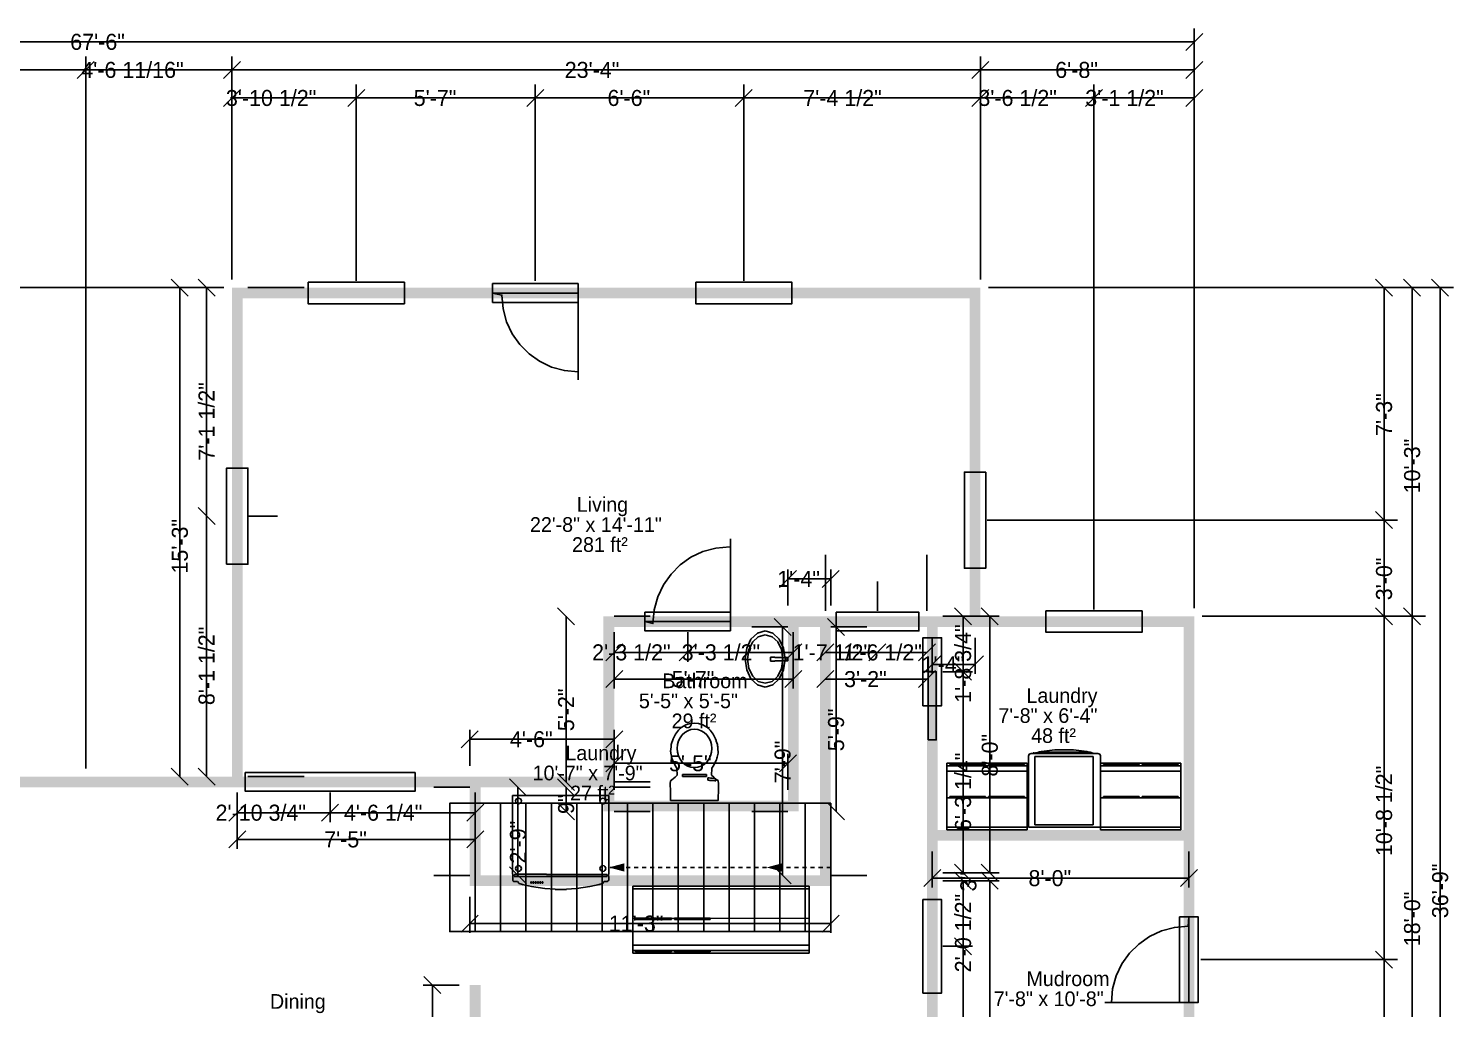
# Model space of a CAD drawing. Header units: inches. Extents: x -657 to 347, y -283 to 352.
# Drawn here: x -186 to 347, y -15 to 352 of the extents above; entities that cross this region are included whole.
import ezdxf

# ---------------------------------------------------------------- set-up
doc = ezdxf.new("R2010")
doc.units = ezdxf.units.IN
doc.header["$LTSCALE"] = 12
doc.header["$MEASUREMENT"] = 0
doc.linetypes.add('DOT', pattern=[0.25, 0.125, -0.125, 0])
doc.layers.add('Punch Layer 1', color=7, linetype='Continuous')

msp = doc.modelspace()

# ---------------------------------------------------------------- linework, layer by layer
at = {"layer": 'Punch Layer 1', "color": 7, "linetype": 'Continuous'}
for points in [[(250, 342), (250, 352)], [(-560, 347), (250, 347)], [(246.82, 343.82), (253.18, 350.18)], [(250, 135), (250, 347)], [(-164.7, 341.5), (-164.7, 331.5)], [(-164.7, 341.5), (-164.7, 331.5)], [(-110, 341.5), (-110, 331.5)], [(-110, 341.5), (-110, 331.5)], [(170, 341.5), (170, 331.5)], [(170, 341.5), (170, 331.5)], [(250, 341.5), (250, 331.5)], [(-164.7, 336.5), (-270.99, 336.5)], [(-167.88, 333.32), (-161.52, 339.68)], [(-161.52, 339.68), (-167.88, 333.32)], [(-164.7, 75), (-164.7, 336.5)], [(-110, 336.5), (-164.7, 336.5)], [(-113.18, 333.32), (-106.82, 339.68)], [(-106.82, 339.68), (-113.18, 333.32)], [(-110, 258), (-110, 336.5)], [(170, 336.5), (-110, 336.5)], [(166.82, 333.32), (173.18, 339.68)], [(173.18, 339.68), (166.82, 333.32)], [(170, 258), (170, 336.5)], [(250, 336.5), (170, 336.5)], [(246.82, 333.32), (253.18, 339.68)], [(-110, 331), (-110, 321)], [(-63.5, 331), (-63.5, 321)], [(-63.5, 331), (-63.5, 321)], [(3.5, 331), (3.5, 321)], [(3.5, 331), (3.5, 321)], [(81.5, 331), (81.5, 321)], [(81.5, 331), (81.5, 321)], [(170, 331), (170, 321)], [(170, 331), (170, 321)], [(212.5, 331), (212.5, 321)], [(212.5, 331), (212.5, 321)], [(250, 331), (250, 321)], [(-106.82, 329.18), (-113.18, 322.82)], [(-63.5, 326), (-110, 326)], [(-60.32, 329.18), (-66.68, 322.82)], [(-66.68, 322.82), (-60.32, 329.18)], [(3.5, 326), (-63.5, 326)], [(-63.5, 257.5), (-63.5, 326)], [(6.68, 329.18), (0.32, 322.82)], [(0.32, 322.82), (6.68, 329.18)], [(81.5, 326), (3.5, 326)], [(3.5, 257.5), (3.5, 326)], [(84.68, 329.18), (78.32, 322.82)], [(78.32, 322.82), (84.68, 329.18)], [(170, 326), (81.5, 326)], [(81.5, 257.5), (81.5, 326)], [(166.82, 322.82), (173.18, 329.18)], [(173.18, 329.18), (166.82, 322.82)], [(212.5, 326), (170, 326)], [(215.68, 329.18), (209.32, 322.82)], [(209.32, 322.82), (215.68, 329.18)], [(250, 326), (212.5, 326)], [(212.5, 134.5), (212.5, 326)], [(246.82, 322.82), (253.18, 329.18)], [(-126.32, 251.82), (-132.68, 258.18)], [(-116.32, 251.82), (-122.68, 258.18)], [(324.18, 251.82), (317.82, 258.18)], [(334.68, 251.82), (328.32, 258.18)], [(345.18, 251.82), (338.82, 258.18)], [(-113, 255), (-652, 255)], [(-129.5, 255), (-129.5, 72)], [(-119.5, 255), (-119.5, 169.5)], [(-104, 255), (-93, 255)], [(-104, 255), (-83, 255)], [(19.5, 223.5), (14.38, 223.96), (9.56, 225.3), (5.12, 227.43), (1.14, 230.26), (-2.3, 233.73), (-5.11, 237.74), (-7.22, 242.22), (-8.54, 247.08), (-9, 252.25), (-12.5, 253), (19.5, 253), (19.5, 220.5)], [(173, 255), (342, 255)], [(326, 255), (316, 255)], [(321, 168), (321, 255)], [(336.5, 255), (326.5, 255)], [(331.5, 132), (331.5, 255)], [(337, 255), (347, 255)], [(342, 255), (342, -185.98)], [(-122.68, 172.68), (-116.32, 166.32)], [(-116.32, 166.32), (-122.68, 172.68)], [(324.18, 164.82), (317.82, 171.18)], [(317.82, 171.18), (324.18, 164.82)], [(-119.5, 169.5), (-119.5, 72)], [(-104, 169.5), (-93, 169.5)], [(-104, 169.5), (-93, 169.5)], [(172.5, 168), (321, 168)], [(326, 168), (316, 168)], [(326, 168), (316, 168)], [(321, 132), (321, 168)], [(76.25, 158), (71.08, 157.54), (66.22, 156.2), (61.74, 154.07), (57.73, 151.24), (54.26, 147.77), (51.43, 143.76), (49.3, 139.28), (47.96, 134.42), (47.5, 129.25), (44.5, 130), (76.5, 130), (76.5, 161)], [(112, 134), (112, 155)], [(150, 134), (150, 155)], [(98, 136), (98, 149.5)], [(114, 136), (114, 149.5)], [(101.18, 149.18), (94.82, 142.82)], [(98, 146), (114, 146)], [(110.82, 142.82), (117.18, 149.18)], [(112, 134), (112, 145)], [(131.5, 134), (131.5, 145)], [(131.5, 134), (131.5, 145)], [(150, 134), (150, 145)], [(18.18, 128.82), (11.82, 135.18)], [(166.68, 128.82), (160.32, 135.18)], [(176.68, 128.82), (170.32, 135.18)], [(317.82, 135.18), (324.18, 128.82)], [(324.18, 128.82), (317.82, 135.18)], [(324.18, 128.82), (317.82, 135.18)], [(328.32, 135.18), (334.68, 128.82)], [(334.68, 128.82), (328.32, 135.18)], [(334.68, 128.82), (328.32, 135.18)], [(15, 132), (15, 70)], [(33, 132), (46.5, 132)], [(98, 128), (84.5, 128)], [(99.18, 124.82), (92.82, 131.18)], [(96, 128), (96, 35)], [(119.18, 124.82), (112.82, 131.18)], [(114, 128), (127.5, 128)], [(116, 59), (116, 128)], [(156, 132), (167, 132)], [(156, 132), (177, 132)], [(163.5, 132), (163.5, 111.25)], [(173.5, 132), (173.5, 36)], [(253, 132), (331.5, 132)], [(253, 132), (331.5, 132)], [(326, 132), (316, 132)], [(326, 132), (316, 132)], [(326, 132), (316, 132)], [(321, 3.5), (321, 132)], [(321, 3.5), (321, 132)], [(336.5, 132), (326.5, 132)], [(336.5, 132), (326.5, 132)], [(336.5, 132), (326.5, 132)], [(331.5, -84), (331.5, 132)], [(331.5, -84), (331.5, 132)], [(33, 126), (33, 115)], [(33, 126), (33, 105)], [(60.5, 126), (60.5, 115)], [(60.5, 126), (60.5, 115)], [(82.57, 120.03), (84.18, 123.41)], [(84.18, 123.41), (86.59, 125.7)], [(84.83, 122.38), (86.92, 124.31)], [(86.59, 125.7), (89.47, 126.5)], [(86.92, 124.31), (89.5, 125.03)], [(89.47, 126.5), (92.33, 125.7)], [(89.5, 125.03), (92.1, 124.31)], [(92.1, 124.31), (94.21, 122.38)], [(92.33, 125.7), (94.76, 123.41)], [(94.76, 123.41), (96.37, 120.03)], [(100, 126), (100, 115)], [(100, 126), (100, 105)], [(152, 124), (152, 110.5)], [(168, 124), (168, 110.5)], [(36.18, 121.68), (29.82, 115.32)], [(60.5, 118.5), (33, 118.5)], [(63.68, 121.68), (57.32, 115.32)], [(57.32, 115.32), (63.68, 121.68)], [(100, 118.5), (60.5, 118.5)], [(82, 116.01), (82.57, 120.03)], [(82.88, 115.97), (83.4, 119.51)], [(83.4, 119.51), (84.83, 122.38)], [(94.21, 122.38), (95.62, 119.51)], [(95.62, 119.51), (96.15, 115.97)], [(96.37, 120.03), (96.95, 116.01)], [(96.82, 115.32), (103.18, 121.68)], [(115.18, 121.68), (108.82, 115.32)], [(112, 118.5), (131.5, 118.5)], [(128.32, 115.32), (134.68, 121.68)], [(134.68, 121.68), (128.32, 115.32)], [(131.5, 118.5), (150, 118.5)], [(146.82, 115.32), (153.18, 121.68)], [(82.57, 111.97), (82, 116.01)], [(84.18, 108.57), (82.57, 111.97)], [(83.4, 112.46), (82.88, 115.97)], [(84.83, 109.57), (83.4, 112.46)], [(91.45, 115.97), (91.46, 116.48)], [(91.46, 115.47), (91.45, 115.97)], [(91.46, 116.48), (91.5, 116.73)], [(91.5, 115.22), (91.46, 115.47)], [(91.5, 116.73), (91.76, 116.76)], [(91.76, 115.19), (91.5, 115.22)], [(91.76, 116.76), (92.86, 116.76)], [(92.86, 115.19), (91.76, 115.19)], [(92.86, 116.76), (93.13, 116.73)], [(93.13, 115.22), (92.86, 115.19)], [(93.13, 116.73), (93.15, 116.58)], [(93.15, 115.37), (93.13, 115.22)], [(93.15, 116.58), (98, 116.58)], [(98, 115.37), (93.15, 115.37)], [(95.62, 112.46), (94.21, 109.57)], [(96.37, 111.99), (94.76, 108.57)], [(96.15, 115.97), (95.62, 112.46)], [(96.95, 116.01), (96.37, 111.99)], [(98, 116.58), (98, 115.37)], [(155.18, 117.18), (148.82, 110.82)], [(168, 114), (152, 114)], [(160.32, 114.43), (166.68, 108.07)], [(166.68, 108.07), (160.32, 114.43)], [(164.82, 110.82), (171.18, 117.18)], [(36.18, 111.68), (29.82, 105.32)], [(100, 108.5), (33, 108.5)], [(86.59, 106.3), (84.18, 108.57)], [(86.92, 107.64), (84.83, 109.57)], [(89.5, 106.92), (86.92, 107.64)], [(92.1, 107.64), (89.5, 106.92)], [(94.21, 109.57), (92.1, 107.64)], [(94.76, 108.57), (92.33, 106.3)], [(96.82, 105.32), (103.18, 111.68)], [(115.18, 111.68), (108.82, 105.32)], [(112, 108.5), (150, 108.5)], [(146.82, 105.32), (153.18, 111.68)], [(156, 111.25), (167, 111.25)], [(156, 111.25), (167, 111.25)], [(163.5, 111.25), (163.5, 36)], [(89.47, 105.5), (86.59, 106.3)], [(92.33, 106.3), (89.47, 105.5)], [(58.35, 90.5), (59.86, 91.33)], [(59.86, 91.33), (61.46, 91.83)], [(61.46, 91.83), (63.01, 92)], [(63.01, 92), (64.54, 91.83)], [(64.54, 91.83), (66.14, 91.33)], [(66.14, 91.33), (67.65, 90.5)], [(-17.82, 89.18), (-24.18, 82.82)], [(-21, 76), (-21, 89.5)], [(-21, 86), (33, 86)], [(29.82, 82.82), (36.18, 89.18)], [(33, 76), (33, 89.5)], [(54.38, 83.96), (55.05, 86.1)], [(55.05, 86.1), (56, 87.88)], [(56, 87.88), (57.09, 89.34)], [(56.7, 83.99), (57.07, 85.34)], [(57.07, 85.34), (57.67, 86.56)], [(57.09, 89.34), (58.35, 90.5)], [(57.67, 86.56), (58.46, 87.62)], [(58.46, 87.62), (59.42, 88.5)], [(59.42, 88.5), (60.52, 89.16)], [(60.52, 89.16), (61.73, 89.58)], [(61.73, 89.58), (63.03, 89.73)], [(63.03, 89.73), (64.34, 89.58)], [(64.34, 89.58), (65.55, 89.16)], [(65.55, 89.16), (66.65, 88.5)], [(66.65, 88.5), (67.61, 87.62)], [(67.61, 87.62), (68.4, 86.56)], [(67.65, 90.5), (68.91, 89.34)], [(68.4, 86.56), (68.99, 85.34)], [(68.91, 89.34), (70, 87.88)], [(68.99, 85.34), (69.37, 83.99)], [(70, 87.88), (70.95, 86.1)], [(70.95, 86.1), (71.15, 85.47)], [(71.15, 85.47), (71.17, 85.43)], [(71.17, 85.43), (71.2, 85.3)], [(36.18, 80.18), (29.82, 73.82)], [(33, 67), (33, 80.5)], [(54.13, 81.39), (54.22, 82.33)], [(54.17, 81.19), (54.13, 81.39)], [(54.15, 80.82), (54.17, 81.19)], [(54.45, 79.59), (54.15, 80.82)], [(54.22, 82.33), (54.27, 83.19)], [(54.27, 83.19), (54.33, 83.43)], [(54.33, 83.43), (54.38, 83.96)], [(56.57, 82.54), (56.7, 83.99)], [(56.7, 81.09), (56.57, 82.54)], [(57.07, 79.74), (56.7, 81.09)], [(69.37, 81.09), (68.99, 79.74)], [(69.37, 83.99), (69.5, 82.54)], [(69.5, 82.54), (69.37, 81.09)], [(71.2, 85.3), (71.62, 83.96)], [(71.88, 80.82), (71.5, 79.3)], [(71.62, 83.96), (71.66, 83.53)], [(71.66, 83.53), (71.75, 83.19)], [(71.75, 83.19), (71.81, 82.07)], [(71.81, 82.07), (71.88, 81.39)], [(71.88, 81.39), (71.86, 81.26)], [(71.86, 81.26), (71.88, 80.82)], [(94.82, 73.82), (101.18, 80.18)], [(98, 67), (98, 80.5)], [(188, 79.69), (188.24, 80.41)], [(188.24, 80.41), (188.98, 80.65)], [(188.98, 80.65), (206.49, 80.65)], [(189.77, 80.65), (189.77, 80.9)], [(189.77, 80.9), (190.1, 80.9)], [(190.05, 80.65), (189.77, 80.65)], [(190.1, 80.65), (190.05, 80.65)], [(190.1, 80.9), (190.1, 80.65)], [(190.27, 80.65), (190.27, 80.82)], [(190.27, 80.82), (195.23, 80.82)], [(195.23, 80.65), (190.27, 80.65)], [(190.48, 80.62), (191.88, 81.09)], [(212.46, 80.62), (190.48, 80.62)], [(190.8, 80.88), (190.6, 80.9)], [(190.6, 80.9), (190.82, 80.9)], [(190.98, 80.88), (190.8, 80.88)], [(190.82, 80.9), (190.98, 80.88)], [(191.12, 80.88), (190.98, 80.9)], [(190.98, 80.9), (191.12, 80.9)], [(191.12, 80.9), (191.33, 80.88)], [(191.33, 80.88), (191.12, 80.88)], [(191.42, 80.88), (191.3, 80.9)], [(191.3, 80.9), (191.73, 80.9)], [(191.52, 80.88), (191.42, 80.88)], [(191.68, 80.88), (191.52, 80.88)], [(191.72, 80.88), (191.67, 80.89)], [(191.67, 80.89), (191.68, 80.88)], [(191.93, 80.88), (191.72, 80.88)], [(191.73, 80.9), (191.93, 80.88)], [(191.83, 81.04), (192.83, 81.36)], [(210.82, 81.04), (191.83, 81.04)], [(191.88, 81.09), (191.88, 81.23)], [(191.88, 81.23), (193.36, 81.23)], [(192.83, 81.36), (194.83, 81.69)], [(193.36, 81.23), (193.36, 81.11)], [(193.36, 81.11), (211.02, 81.11)], [(194.83, 81.69), (197.83, 82.01)], [(195.23, 80.82), (195.23, 80.65)], [(197.83, 82.01), (204.82, 82.01)], [(199.24, 80.65), (199.24, 80.9)], [(199.24, 80.9), (199.74, 80.9)], [(199.68, 80.65), (199.24, 80.65)], [(199.74, 80.65), (199.68, 80.65)], [(199.74, 80.9), (199.74, 80.65)], [(200.01, 80.65), (200.01, 80.9)], [(200.01, 80.9), (202.57, 80.9)], [(202.24, 80.65), (200.01, 80.65)], [(202.57, 80.65), (202.24, 80.65)], [(202.57, 80.9), (202.57, 80.65)], [(202.71, 80.65), (202.71, 80.9)], [(202.71, 80.9), (203.11, 80.9)], [(203.04, 80.65), (202.71, 80.65)], [(203.11, 80.65), (203.04, 80.65)], [(203.11, 80.9), (203.11, 80.65)], [(203.26, 80.65), (203.26, 80.9)], [(203.26, 80.9), (203.75, 80.9)], [(203.67, 80.65), (203.26, 80.65)], [(203.75, 80.65), (203.67, 80.65)], [(203.75, 80.9), (203.75, 80.65)], [(204.82, 82.01), (207.82, 81.69)], [(206.49, 80.65), (206.49, 80.7)], [(206.49, 80.7), (213.98, 80.7)], [(207.82, 81.69), (209.82, 81.36)], [(209.82, 81.36), (210.82, 81.04)], [(211.02, 81.11), (212.46, 80.62)], [(213.98, 80.7), (214.73, 80.44)], [(214.73, 80.44), (214.98, 79.74)], [(-132.68, 75.18), (-126.32, 68.82)], [(-122.68, 75.18), (-116.32, 68.82)], [(33, 77), (98, 77)], [(54.58, 78.85), (54.45, 79.59)], [(54.69, 78.64), (54.58, 78.85)], [(54.77, 78.32), (54.69, 78.64)], [(55.94, 75.89), (54.77, 78.32)], [(56.44, 75.11), (55.94, 75.89)], [(56.44, 75), (56.44, 75.11)], [(56.54, 72.57), (56.44, 75)], [(57.67, 78.52), (57.07, 79.74)], [(58.46, 77.46), (57.67, 78.52)], [(59.42, 76.58), (58.46, 77.46)], [(60.52, 75.92), (59.42, 76.58)], [(61.73, 75.5), (60.52, 75.92)], [(63.03, 75.35), (61.73, 75.5)], [(64.34, 75.5), (63.03, 75.35)], [(65.55, 75.92), (64.34, 75.5)], [(66.65, 76.58), (65.55, 75.92)], [(67.61, 77.46), (66.65, 76.58)], [(68.4, 78.52), (67.61, 77.46)], [(68.99, 79.74), (68.4, 78.52)], [(69.56, 75), (69.46, 72.57)], [(70.06, 75.89), (69.56, 75.11)], [(69.56, 75.11), (69.56, 75)], [(71.25, 78.32), (70.06, 75.89)], [(71.35, 78.72), (71.25, 78.32)], [(71.42, 78.85), (71.35, 78.72)], [(71.5, 79.3), (71.42, 78.85)], [(157.5, 52.05), (157.5, 77.05)], [(157.5, 77.05), (187.5, 77.05)], [(157.5, 52.05), (157.5, 76.05)], [(157.5, 76.05), (187.5, 76.05)], [(158.55, 76.05), (158.55, 76.55)], [(158.55, 76.55), (171.95, 76.55)], [(158.55, 76.05), (158.55, 76.55)], [(158.55, 76.55), (171.95, 76.55)], [(171.95, 76.05), (158.55, 76.05)], [(171.95, 76.05), (158.55, 76.05)], [(171.95, 76.55), (171.95, 76.05)], [(171.95, 76.55), (171.95, 76.05)], [(173.05, 76.05), (173.05, 76.55)], [(173.05, 76.55), (186.45, 76.55)], [(173.05, 76.05), (173.05, 76.55)], [(173.05, 76.55), (186.45, 76.55)], [(186.45, 76.05), (173.05, 76.05)], [(186.45, 76.05), (173.05, 76.05)], [(186.45, 76.55), (186.45, 76.05)], [(186.45, 76.55), (186.45, 76.05)], [(187.5, 77.05), (187.5, 52.05)], [(187.5, 76.05), (187.5, 52.05)], [(188, 53.1), (188, 79.69)], [(190.32, 53.94), (190.32, 79.56)], [(190.32, 79.56), (212.25, 79.56)], [(212.25, 79.56), (212.25, 53.94)], [(214.98, 79.74), (214.94, 79.74)], [(214.94, 79.74), (214.96, 79.69)], [(214.96, 79.69), (214.96, 53.1)], [(215, 52.05), (215, 77.05)], [(215, 77.05), (245, 77.05)], [(215, 52.05), (215, 76.05)], [(215, 76.05), (245, 76.05)], [(216.05, 76.05), (216.05, 76.55)], [(216.05, 76.55), (229.45, 76.55)], [(216.05, 76.05), (216.05, 76.55)], [(216.05, 76.55), (229.45, 76.55)], [(229.45, 76.05), (216.05, 76.05)], [(229.45, 76.05), (216.05, 76.05)], [(229.45, 76.55), (229.45, 76.05)], [(229.45, 76.55), (229.45, 76.05)], [(230.55, 76.05), (230.55, 76.55)], [(230.55, 76.55), (243.95, 76.55)], [(230.55, 76.05), (230.55, 76.55)], [(230.55, 76.55), (243.95, 76.55)], [(243.95, 76.05), (230.55, 76.05)], [(243.95, 76.05), (230.55, 76.05)], [(243.95, 76.55), (243.95, 76.05)], [(243.95, 76.55), (243.95, 76.05)], [(245, 77.05), (245, 52.05)], [(245, 76.05), (245, 52.05)], [(-104, 72), (-93, 72)], [(-104, 72), (-83, 72)], [(0.18, 64.82), (-6.18, 71.18)], [(11.82, 73.18), (18.18, 66.82)], [(18.18, 64.82), (11.82, 71.18)], [(33, 70), (46.5, 70)], [(54, 69.29), (54.13, 70.46)], [(54.13, 70.46), (54.63, 70.82)], [(54.63, 70.82), (55.77, 71.73)], [(55.77, 71.73), (56.54, 72.57)], [(58.5, 72.1), (58.5, 72.85)], [(58.5, 72.85), (67.5, 72.85)], [(67.5, 72.1), (58.5, 72.1)], [(67.5, 72.85), (67.5, 72.1)], [(67.98, 70.73), (68.01, 71.49)], [(68.03, 70.72), (67.98, 70.73)], [(68.01, 71.49), (68.08, 71.52)], [(68.2, 70.67), (68.03, 70.72)], [(68.08, 71.52), (68.48, 71.52)], [(68.43, 70.63), (68.2, 70.67)], [(68.73, 70.6), (68.43, 70.63)], [(68.48, 71.52), (69.06, 71.46)], [(69.25, 70.55), (68.73, 70.6)], [(69.06, 71.46), (69.3, 71.42)], [(69.53, 70.52), (69.25, 70.55)], [(69.3, 71.42), (69.46, 71.39)], [(69.46, 72.57), (70.23, 71.73)], [(69.46, 71.39), (69.51, 71.36)], [(69.51, 71.36), (69.75, 71.3)], [(70.68, 70.41), (69.53, 70.52)], [(69.75, 71.3), (70.27, 71.25)], [(70.23, 71.73), (71.37, 70.82)], [(70.27, 71.25), (70.67, 71.2)], [(70.67, 71.2), (71.02, 71.17)], [(70.97, 70.4), (70.68, 70.41)], [(71.02, 71.14), (70.97, 70.4)], [(71.02, 71.17), (71.02, 71.14)], [(71.37, 70.82), (71.85, 70.48)], [(71.85, 70.48), (71.88, 70.46)], [(71.88, 70.46), (72, 69.29)], [(157.5, 52.05), (157.5, 74.05)], [(157.5, 74.05), (187.5, 74.05)], [(187.5, 74.05), (187.5, 52.05)], [(215, 52.05), (215, 74.05)], [(215, 74.05), (245, 74.05)], [(245, 74.05), (245, 52.05)], [(-108, 66), (-108, 55)], [(-108, 66), (-108, 45)], [(-73.25, 66), (-73.25, 55)], [(-73.25, 66), (-73.25, 55)], [(-21, 68), (-34.5, 68)], [(-19, 66), (-19, 55)], [(-19, 66), (-19, 45)], [(-4.99, 35.44), (-4.99, 64.99)], [(-4.99, 64.99), (30.99, 64.99)], [(-3, 35), (-3, 68)], [(15, 68), (15, 59)], [(30.99, 64.99), (30.99, 35.44)], [(33, 68), (46.5, 68)], [(54, 69.2), (54, 69.29)], [(54.02, 66.65), (54, 69.2)], [(54.08, 64.14), (54.02, 66.65)], [(54.13, 63), (54.08, 64.14)], [(71.92, 64.14), (71.88, 63)], [(71.98, 66.65), (71.92, 64.14)], [(72, 69.2), (71.98, 66.65)], [(72, 69.29), (72, 69.2)], [(157.5, 52.05), (157.5, 64.05)], [(157.5, 64.05), (187.5, 64.05)], [(158.55, 64.05), (158.55, 64.55)], [(158.55, 64.55), (171.95, 64.55)], [(171.95, 64.05), (158.55, 64.05)], [(171.95, 64.55), (171.95, 64.05)], [(173.05, 64.05), (173.05, 64.55)], [(173.05, 64.55), (186.45, 64.55)], [(186.45, 64.05), (173.05, 64.05)], [(186.45, 64.55), (186.45, 64.05)], [(187.5, 64.05), (187.5, 52.05)], [(215, 52.05), (215, 64.05)], [(215, 64.05), (245, 64.05)], [(216.05, 64.05), (216.05, 64.55)], [(216.05, 64.55), (229.45, 64.55)], [(229.45, 64.05), (216.05, 64.05)], [(229.45, 64.55), (229.45, 64.05)], [(230.55, 64.05), (230.55, 64.55)], [(230.55, 64.55), (243.95, 64.55)], [(243.95, 64.05), (230.55, 64.05)], [(243.95, 64.55), (243.95, 64.05)], [(245, 64.05), (245, 52.05)], [(-104.82, 61.68), (-111.18, 55.32)], [(-70.07, 61.68), (-76.43, 55.32)], [(-76.43, 55.32), (-70.07, 61.68)], [(-22.18, 55.32), (-15.82, 61.68)], [(-3.89, 62.87), (-3.81, 63.29)], [(-3.81, 62.45), (-3.89, 62.87)], [(-3.81, 63.29), (-3.57, 63.64)], [(-3.57, 62.1), (-3.81, 62.45)], [(-3.57, 63.64), (-3.22, 63.85)], [(-3.22, 61.89), (-3.57, 62.1)], [(-3.22, 63.85), (-2.81, 63.95)], [(-2.81, 61.79), (-3.22, 61.89)], [(-2.81, 63.95), (-2.37, 63.85)], [(-2.37, 61.89), (-2.81, 61.79)], [(-2.37, 63.85), (-2.02, 63.64)], [(-2.02, 62.1), (-2.37, 61.89)], [(-2.02, 63.64), (-1.79, 63.29)], [(-1.79, 62.45), (-2.02, 62.1)], [(-1.79, 63.29), (-1.71, 62.87)], [(-1.71, 62.87), (-1.79, 62.45)], [(11.82, 62.18), (18.18, 55.82)], [(27.68, 62.82), (27.76, 63.24)], [(27.76, 62.4), (27.68, 62.82)], [(27.76, 63.24), (27.99, 63.57)], [(27.99, 62.05), (27.76, 62.4)], [(27.99, 63.57), (28.34, 63.8)], [(28.34, 61.82), (27.99, 62.05)], [(28.34, 63.8), (28.78, 63.89)], [(28.78, 61.74), (28.34, 61.82)], [(28.78, 63.89), (29.21, 63.8)], [(29.21, 61.82), (28.78, 61.74)], [(29.21, 63.8), (29.56, 63.57)], [(29.56, 62.05), (29.21, 61.82)], [(29.56, 63.57), (29.79, 63.24)], [(29.79, 62.4), (29.56, 62.05)], [(29.79, 63.24), (29.88, 62.82)], [(29.88, 62.82), (29.79, 62.4)], [(33, 59), (46.5, 59)], [(71.88, 63), (54.13, 63)], [(98, 59), (84.5, 59)], [(112.82, 62.18), (119.18, 55.82)], [(-73.25, 58.5), (-108, 58.5)], [(-19, 58.5), (-73.25, 58.5)], [(209.03, 53.94), (190.32, 53.94)], [(191.18, 53.94), (190.32, 53.94)], [(190.32, 53.94), (211.4, 53.94)], [(211.4, 53.94), (190.32, 53.94)], [(190.32, 53.94), (212.25, 53.94)], [(212.25, 53.94), (190.32, 53.94)], [(190.32, 53.94), (191.18, 53.94)], [(193.53, 53.94), (191.18, 53.94)], [(191.18, 53.94), (209.03, 53.94)], [(209.03, 53.94), (191.18, 53.94)], [(191.18, 53.94), (211.4, 53.94)], [(211.4, 53.94), (191.18, 53.94)], [(191.18, 53.94), (212.25, 53.94)], [(212.25, 53.94), (191.18, 53.94)], [(191.18, 53.94), (211.4, 53.94)], [(211.4, 53.94), (191.18, 53.94)], [(191.18, 53.94), (193.53, 53.94)], [(197.01, 53.94), (193.53, 53.94)], [(193.53, 53.94), (205.55, 53.94)], [(205.55, 53.94), (193.53, 53.94)], [(193.53, 53.94), (209.03, 53.94)], [(209.03, 53.94), (193.53, 53.94)], [(193.53, 53.94), (211.4, 53.94)], [(211.4, 53.94), (193.53, 53.94)], [(193.53, 53.94), (209.03, 53.94)], [(209.03, 53.94), (193.53, 53.94)], [(193.53, 53.94), (197.01, 53.94)], [(197.01, 53.94), (205.55, 53.94)], [(201.29, 53.94), (197.01, 53.94)], [(205.55, 53.94), (197.01, 53.94)], [(197.01, 53.94), (209.03, 53.94)], [(209.03, 53.94), (197.01, 53.94)], [(197.01, 53.94), (205.55, 53.94)], [(205.55, 53.94), (197.01, 53.94)], [(197.01, 53.94), (201.29, 53.94)], [(205.55, 53.94), (201.29, 53.94)], [(201.29, 53.94), (205.55, 53.94)], [(209.03, 53.94), (205.55, 53.94)], [(205.55, 53.94), (209.03, 53.94)], [(212.25, 53.94), (209.03, 53.94)], [(211.4, 53.94), (209.03, 53.94)], [(209.03, 53.94), (211.4, 53.94)], [(212.25, 53.94), (211.4, 53.94)], [(211.4, 53.94), (212.25, 53.94)], [(-104.82, 51.68), (-111.18, 45.32)], [(-19, 48.5), (-108, 48.5)], [(-22.18, 45.32), (-15.82, 51.68)], [(157.5, 52.05), (157.5, 53.05)], [(157.5, 53.05), (187.5, 53.05)], [(187.5, 52.05), (157.5, 52.05)], [(187.5, 52.05), (157.5, 52.05)], [(187.5, 52.05), (157.5, 52.05)], [(187.5, 52.05), (157.5, 52.05)], [(187.5, 52.05), (157.5, 52.05)], [(187.5, 53.05), (187.5, 52.05)], [(214.96, 53.1), (188, 53.1)], [(215, 52.05), (215, 53.05)], [(215, 53.05), (245, 53.05)], [(245, 52.05), (215, 52.05)], [(245, 52.05), (215, 52.05)], [(245, 52.05), (215, 52.05)], [(245, 52.05), (215, 52.05)], [(245, 52.05), (215, 52.05)], [(245, 53.05), (245, 52.05)], [(152, 44), (152, 30.5)], [(248, 44), (248, 30.5)], [(-6.18, 38.18), (0.18, 31.82)], [(-3.89, 37.59), (-3.81, 38)], [(-3.81, 37.17), (-3.89, 37.59)], [(-3.81, 38), (-3.57, 38.35)], [(-3.57, 38.35), (-3.22, 38.59)], [(-3.22, 38.59), (-2.81, 38.67)], [(-2.81, 38.67), (-2.37, 38.59)], [(-2.37, 38.59), (-2.02, 38.35)], [(-2.02, 38.35), (-1.79, 38)], [(-1.79, 38), (-1.71, 37.59)], [(-1.71, 37.59), (-1.79, 37.17)], [(27.68, 37.59), (27.76, 38)], [(27.76, 37.17), (27.68, 37.59)], [(27.76, 38), (27.99, 38.35)], [(27.99, 38.35), (28.34, 38.59)], [(28.34, 38.59), (28.78, 38.67)], [(28.78, 38.67), (29.21, 38.59)], [(29.21, 38.59), (29.56, 38.35)], [(29.56, 38.35), (29.79, 38)], [(29.79, 38), (29.88, 37.59)], [(29.88, 37.59), (29.79, 37.17)], [(92.82, 38.18), (99.18, 31.82)], [(160.32, 39.18), (166.68, 32.82)], [(170.32, 39.18), (176.68, 32.82)], [(-21, 35), (-34.5, 35)], [(-4.87, 35.44), (-4.99, 35.44)], [(-4.97, 33.34), (-4.97, 34.62)], [(-4.97, 34.62), (-4.87, 34.62)], [(-4.91, 33.12), (-4.97, 33.34)], [(-4.79, 32.94), (-4.91, 33.12)], [(-4.87, 34.62), (-4.87, 35.44)], [(-4.78, 32.93), (-4.79, 32.94)], [(-4.77, 32.92), (-4.78, 32.93)], [(-4.59, 32.8), (-4.77, 32.92)], [(-4.37, 32.74), (-4.59, 32.8)], [(-4.47, 35.42), (-2.97, 35.42)], [(-4.29, 35.04), (-4.47, 35.42)], [(-4.47, 34.62), (-4.29, 35.04)], [(30.39, 34.62), (-4.47, 34.62)], [(-3.21, 32.74), (-4.37, 32.74)], [(-3.57, 36.84), (-3.81, 37.17)], [(-3.22, 36.6), (-3.57, 36.84)], [(-2.81, 36.52), (-3.22, 36.6)], [(-2.59, 31.95), (-3.21, 32.74)], [(-2.97, 35.42), (-2.97, 35.44)], [(-2.97, 35.44), (7.71, 35.44)], [(-2.37, 36.6), (-2.81, 36.52)], [(-2.02, 36.84), (-2.37, 36.6)], [(-1.79, 37.17), (-2.02, 36.84)], [(1.76, 32.64), (2.04, 32.64)], [(1.76, 32.1), (1.76, 32.64)], [(2.04, 32.1), (1.76, 32.1)], [(2.04, 32.64), (2.04, 32.1)], [(2.61, 32.64), (2.91, 32.64)], [(2.61, 32.1), (2.61, 32.64)], [(2.91, 32.1), (2.61, 32.1)], [(2.91, 32.64), (2.91, 32.1)], [(3.48, 32.64), (3.76, 32.64)], [(3.48, 32.1), (3.48, 32.64)], [(3.76, 32.1), (3.48, 32.1)], [(3.76, 32.64), (3.76, 32.1)], [(4.36, 32.64), (4.66, 32.64)], [(4.36, 32.1), (4.36, 32.64)], [(4.66, 32.1), (4.36, 32.1)], [(4.66, 32.64), (4.66, 32.1)], [(5.21, 32.64), (5.51, 32.64)], [(5.21, 32.1), (5.21, 32.64)], [(5.51, 32.1), (5.21, 32.1)], [(5.51, 32.64), (5.51, 32.1)], [(6.08, 32.64), (6.36, 32.64)], [(6.08, 32.1), (6.08, 32.64)], [(6.36, 32.1), (6.08, 32.1)], [(6.36, 32.64), (6.36, 32.1)], [(7.71, 35.44), (7.71, 35.42)], [(7.71, 35.42), (30.39, 35.42)], [(27.99, 36.84), (27.76, 37.17)], [(28.34, 36.6), (27.99, 36.84)], [(28.78, 36.52), (28.34, 36.6)], [(29.25, 32.74), (28.63, 31.95)], [(29.21, 36.6), (28.78, 36.52)], [(29.56, 36.84), (29.21, 36.6)], [(30.26, 32.74), (29.25, 32.74)], [(29.79, 37.17), (29.56, 36.84)], [(30.39, 35.42), (30.16, 35.04)], [(30.16, 35.04), (30.39, 34.62)], [(30.43, 32.77), (30.26, 32.74)], [(30.63, 32.82), (30.43, 32.77)], [(30.81, 32.95), (30.63, 32.82)], [(30.94, 33.14), (30.81, 32.95)], [(30.99, 35.44), (30.84, 35.44)], [(30.84, 35.44), (30.84, 34.64)], [(30.84, 34.64), (30.99, 34.64)], [(30.99, 33.34), (30.94, 33.14)], [(30.99, 34.64), (30.99, 34.62)], [(30.99, 34.62), (31.01, 34.62)], [(31.01, 33.49), (30.99, 33.34)], [(31.01, 34.62), (31.01, 33.49)], [(114, 35), (127.5, 35)], [(155.18, 37.18), (148.82, 30.82)], [(248, 34), (152, 34)], [(156, 36), (167, 36)], [(156, 36), (177, 36)], [(156, 33), (167, 33)], [(156, 33), (177, 33)], [(166.68, 29.82), (160.32, 36.18)], [(163.5, 33), (163.5, 8.5)], [(176.68, 29.82), (170.32, 36.18)], [(173.5, 33), (173.5, -80)], [(244.82, 30.82), (251.18, 37.18)], [(-21, 27), (-21, 13.5)], [(-1.32, 31.62), (-2.59, 31.95)], [(2.09, 30.87), (-1.32, 31.62)], [(7.06, 30.12), (2.09, 30.87)], [(10.94, 29.89), (7.06, 30.12)], [(10.94, 29.75), (10.94, 29.89)], [(12.59, 29.75), (10.94, 29.75)], [(13.01, 29.77), (12.59, 29.79)], [(12.59, 29.79), (12.59, 29.75)], [(13.51, 29.8), (13.01, 29.77)], [(13.51, 29.77), (13.51, 29.8)], [(15.16, 29.77), (13.51, 29.77)], [(18.96, 30.12), (15.16, 29.9)], [(15.16, 29.9), (15.16, 29.77)], [(23.94, 30.87), (18.96, 30.12)], [(27.36, 31.62), (23.94, 30.87)], [(28.63, 31.95), (27.36, 31.62)], [(39.99, 8.97), (40, 30.97)], [(39.99, 5.97), (40, 30.97)], [(39.99, 6.97), (40, 30.97)], [(40, 30.97), (106, 30.95)], [(40, 29.97), (40, 30.97)], [(40, 30.97), (106, 30.95)], [(40, 30.97), (106, 30.95)], [(40, 30.97), (106, 30.95)], [(40, 18.97), (40, 30.97)], [(40, 30.97), (106, 30.95)], [(106, 29.95), (40, 29.97)], [(106, 30.95), (105.99, 8.95)], [(106, 30.95), (105.99, 5.95)], [(106, 30.95), (105.99, 6.95)], [(106, 30.95), (106, 29.95)], [(106, 30.95), (106, 18.95)], [(114, 27), (114, 13.5)], [(-17.82, 20.18), (-24.18, 13.82)], [(114, 17), (-21, 17)], [(106, 18.95), (40, 18.97)], [(41.04, 18.47), (41.05, 18.97)], [(54.44, 18.47), (41.04, 18.47)], [(41.05, 18.97), (54.45, 18.97)], [(54.45, 18.97), (54.44, 18.47)], [(55.54, 18.47), (55.55, 18.97)], [(68.94, 18.46), (55.54, 18.47)], [(55.55, 18.97), (68.95, 18.96)], [(68.95, 18.96), (68.94, 18.46)], [(110.82, 13.82), (117.18, 20.18)], [(219, -12.5), (219.46, -7.38), (220.8, -2.56), (222.93, 1.88), (225.76, 5.86), (229.23, 9.3), (233.24, 12.11), (237.72, 14.22), (242.58, 15.54), (247.75, 16), (248, 19.5), (248, -12.5), (216.5, -12.5)], [(160.32, 11.68), (166.68, 5.32)], [(166.68, 5.32), (160.32, 11.68)], [(105.99, 8.95), (39.99, 8.97)], [(105.99, 6.95), (39.99, 6.97)], [(105.99, 5.95), (39.99, 5.97)], [(41.04, 6.97), (54.44, 6.97)], [(41.04, 6.47), (41.04, 6.97)], [(41.04, 6.97), (54.44, 6.97)], [(41.04, 6.47), (41.04, 6.97)], [(54.44, 6.47), (41.04, 6.47)], [(54.44, 6.47), (41.04, 6.47)], [(54.44, 6.97), (54.44, 6.47)], [(54.44, 6.97), (54.44, 6.47)], [(55.54, 6.97), (68.94, 6.96)], [(55.54, 6.47), (55.54, 6.97)], [(55.54, 6.97), (68.94, 6.96)], [(55.54, 6.47), (55.54, 6.97)], [(68.94, 6.46), (55.54, 6.47)], [(68.94, 6.46), (55.54, 6.47)], [(68.94, 6.96), (68.94, 6.46)], [(68.94, 6.96), (68.94, 6.46)], [(156, 8.5), (167, 8.5)], [(156, 8.5), (167, 8.5)], [(163.5, 8.5), (163.5, -80)], [(324.18, 0.32), (317.82, 6.68)], [(317.82, 6.68), (324.18, 0.32)], [(324.18, 0.32), (317.82, 6.68)], [(317.82, 6.68), (324.18, 0.32)], [(252.5, 3.5), (321, 3.5)], [(252.5, 3.5), (321, 3.5)], [(326, 3.5), (316, 3.5)], [(326, 3.5), (316, 3.5)], [(326, 3.5), (316, 3.5)], [(326, 3.5), (316, 3.5)], [(321, -48.5), (321, 3.5)], [(321, -48.5), (321, 3.5)], [(-31.82, -9.18), (-38.18, -2.82)], [(-25, -6), (-38.5, -6)], [(-35, -98), (-35, -6)]]:
    msp.add_lwpolyline(points, dxfattribs=at)
for points in [[(-81.5, 257), (-45.5, 257), (-45.5, 249), (-81.5, 249)], [(19.5, 249.5), (-12.5, 249.5), (-12.5, 256.5), (19.5, 256.5)], [(63.5, 257), (99.5, 257), (99.5, 249), (63.5, 249)], [(-112, 151.5), (-112, 187.5), (-104, 187.5), (-104, 151.5)], [(172, 186), (172, 150), (164, 150), (164, 186)], [(76.5, 126.5), (44.5, 126.5), (44.5, 133.5), (76.5, 133.5)], [(116, 133.5), (147, 133.5), (147, 126.5), (116, 126.5)], [(194.5, 134), (230.5, 134), (230.5, 126), (194.5, 126)], [(148.5, 98.5), (148.5, 124), (155.5, 124), (155.5, 98.5)], [(150.5, 85.75), (153.5, 85.75), (153.5, 111.25), (150.5, 111.25)], [(-105, 73.5), (-41.5, 73.5), (-41.5, 66.5), (-105, 66.5)], [(-19, 14), (-19, 62), (-28.5, 62), (-28.5, 14)], [(-9.5, 14), (-9.5, 62), (-19, 62), (-19, 14)], [(0, 14), (0, 62), (-9.5, 62), (-9.5, 14)], [(9.5, 14), (9.5, 62), (0, 62), (0, 14)], [(19, 14), (19, 62), (9.5, 62), (9.5, 14)], [(28.5, 14), (28.5, 62), (19, 62), (19, 14)], [(38, 14), (38, 62), (28.5, 62), (28.5, 14)], [(47.5, 14), (47.5, 62), (38, 62), (38, 14)], [(57, 14), (57, 62), (47.5, 62), (47.5, 14)], [(66.5, 14), (66.5, 62), (57, 62), (57, 14)], [(76, 14), (76, 62), (66.5, 62), (66.5, 14)], [(85.5, 14), (85.5, 62), (76, 62), (76, 14)], [(95, 14), (95, 62), (85.5, 62), (85.5, 14)], [(104.5, 14), (104.5, 62), (95, 62), (95, 14)], [(114, 14), (114, 62), (104.5, 62), (104.5, 14)], [(148.5, -9), (148.5, 26), (155.5, 26), (155.5, -9)], [(244.5, -12.5), (244.5, 19.5), (251.5, 19.5), (251.5, -12.5)]]:
    msp.add_lwpolyline(points, close=True, dxfattribs=at)
at = {"layer": 'Punch Layer 1', "color": 7, "linetype": 'Continuous', "const_width": 4}
for points in [[(-175, -98), (152, -98), (152, -82), (248, -82), (248, 130), (168, 130), (168, 253), (-108, 253), (-108, 70), (-164.7, 70), (-272.99, 70), (-272.99, 107.99), (-558, 107.99), (-558, -179), (-272.99, -179), (-272.99, -98), (-175, -98)], [(100, 130), (31, 130), (31, 70)], [(112, 130), (152, 130), (152, 36), (152, 33), (152, -82), (158, -82), (158, -183.98), (85.01, -183.98), (85.01, -100)], [(168, 130), (152, 130)], [(-19, 70), (-108, 70)], [(248, 50), (152, 50)], [(-19, -98), (-19, -6)]]:
    msp.add_lwpolyline(points, dxfattribs=at)
msp.add_lwpolyline([(112, 33), (-19, 33), (-19, 70), (31, 70), (31, 61), (100, 61), (100, 130), (112, 130)], close=True, dxfattribs=at)
at = {"layer": 'Punch Layer 1', "color": 7, "linetype": 'DOT'}
msp.add_lwpolyline([(114, 38), (31, 38)], dxfattribs=at)
at = {"layer": 'Punch Layer 1', "color": 7}
for points in [[(31, 38), (36.8, 39.55), (36.8, 36.45)], [(90, 38), (95.8, 39.55), (95.8, 36.45)]]:
    msp.add_solid(points, dxfattribs=at)

# ---------------------------------------------------------------- texts
for s, height, p in [('67\'-6"', 6, (-170.5, 344)), ('Living', 5.5, (19, 171.1)), ('22\'-8" x 14\'-11"', 5.5, (1.5, 163.6)), ('281 ft²', 5.5, (17.25, 156.1)), ('1\'-4"', 6, (94, 143)), ('1\'-7 1/2"', 6, (99.75, 115.5)), ('1\'-6 1/2"', 6, (118.75, 115.5)), ('Bathroom', 5.5, (51, 105.1)), ('3\'-2"', 6, (119, 105.5)), ('5\'-5" x 5\'-5"', 5.5, (42.25, 97.6)), ('Laundry', 5.5, (187.25, 99.6)), ('7\'-8" x 6\'-4"', 5.5, (176.75, 92.1)), ('29 ft²', 5.5, (54.5, 90.1)), ('4\'-6"', 6, (-6, 83)), ('48 ft²', 5.5, (189, 84.6)), ('Laundry', 5.5, (14.75, 78.1)), ('5\'-5"', 6, (53.5, 74)), ('10\'-7" x 7\'-9"', 5.5, (2.5, 70.6)), ('27 ft²', 5.5, (16.5, 63.1)), ('Mudroom', 5.5, (187.25, -6.4)), ('Dining', 5.5, (-95.77, -14.9)), ('7\'-8" x 10\'-8"', 5.5, (175, -13.9))]:
    msp.add_text(s, height=height, dxfattribs=at).set_placement(p)
for s, rotation, p in [('4\'-6 11/16"', 360, (-166.35, 333.5)), ('23\'-4"', 360, (14.5, 333.5)), ('6\'-8"', 360, (198, 333.5)), ('3\'-10 1/2"', 360, (-112.25, 323)), ('5\'-7"', 360, (-42, 323)), ('6\'-6"', 360, (30.5, 323)), ('7\'-4 1/2"', 360, (103.75, 323)), ('3\'-6 1/2"', 360, (169.25, 323)), ('3\'-1 1/2"', 360, (209.25, 323)), ('7\'-1 1/2"', 450, (-116.5, 190.25)), ('7\'-3"', 90, (324, 199.5)), ('10\'-3"', 90, (334.5, 178)), ('15\'-3"', 450, (-126.5, 148)), ('3\'-0"', 90, (324, 138)), ('1\'-8 3/4"', 450, (166.5, 99.62)), ('8\'-1 1/2"', 450, (-116.5, 98.75)), ('2\'-3 1/2"', 360, (24.75, 115.5)), ('3\'-3 1/2"', 360, (58.25, 115.5)), ('1\'-4"', 360, (148, 111)), ('5\'-7"', 360, (54.5, 105.5)), ('5\'-2"', 450, (18, 89)), ('5\'-9"', 90, (119, 81.5)), ('8\'-0"', 450, (176.5, 72)), ('7\'-9"', 450, (99, 69.5)), ('6\'-3 1/4"', 450, (166.5, 51.62)), ('10\'-8 1/2"', 90, (324, 42.25)), ('10\'-8 1/2"', 90, (324, 42.25)), ('9"', 450, (18, 58)), ('2\'-10 3/4"', 360, (-116.12, 55.5)), ('4\'-6 1/4"', 360.0198, (-68.12, 55.49)), ('2\'-9"', 90, (0, 39.5)), ('7\'-5"', 360, (-75.5, 45.5)), ('36\'-9"', 450, (345, 19.01)), ('3"', 450, (168.5, 29)), ('8\'-0"', 360, (188, 31)), ('2\'-0 1/2"', 450, (166.5, -1.25)), ('18\'-0"', 90, (334.5, 8.5)), ('18\'-0"', 90, (334.5, 8.5)), ('11\'-3"', 359.9802, (31, 14.01))]:
    msp.add_text(s, height=6, rotation=rotation, dxfattribs=at).set_placement(p)

doc.saveas('drawing.dxf')
